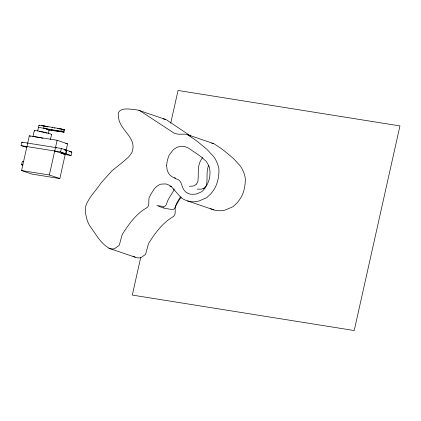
<?xml version="1.0" encoding="UTF-8"?>
<svg xmlns="http://www.w3.org/2000/svg" width="421" height="421" viewBox="0 0 421 421"><rect width="100%" height="100%" fill="white"/><g stroke="black" fill="none" stroke-linecap="round" stroke-linejoin="round"><path stroke-width="0.63" d="M27.018 147.476L21.05 145.619L21.824 142.151L61.361 148.471L66.344 150.171L65.571 153.639L61.213 152.912L66.071 153.807L71.054 155.507L71.833 152.039L66.844 150.339L64.971 150.087M22.792 165.121L21.603 164.716L22.376 161.248L23.66 161.453M54.714 150.997L65.181 154.57L59.824 178.557L32.033 174.115L21.56 170.547L29.323 135.825L57.114 140.267L67.581 143.84L66.092 150.497M32.933 136.772L34.296 130.678M37.685 130.868L38.943 125.242M44.168 125.968L43.647 128.284L61.156 131.31L64.192 132.226L48.825 130.052M48.268 133.846L49.131 129.989M50.441 139.467L51.536 134.588M59.824 178.557L49.352 174.989L57.114 140.267M60.924 131.263L61.44 128.947L64.708 129.91L64.208 129.889M62.887 131.736L63.403 129.421M63.908 132.083L64.424 129.768M65.571 153.639L60.587 151.939L61.361 148.471M61.482 153.028L61.624 152.376M66.071 153.807L66.844 150.339M140.767 257.231L132.305 295.074L354.214 330.538L399.95 125.926L178.041 90.462L170.731 123.174M180.625 196.812L179.488 198.48A46.805 37.301 -71.2 0 0 178.446 200.101L177.088 202.501A14.546 11.593 -71.2 0 0 176.541 203.69L175.115 207.521L174.257 208.795A2.494 1.989 -71.2 0 1 173.605 209.242L171.331 209.395L164.911 208.374M202.622 157.586L201.675 158.901A17.945 14.303 -71.2 0 0 200.58 160.78L200.001 161.99A12.956 10.325 -71.2 0 0 199.496 163.316C197.391 169.253 198.886 175.652 197.775 181.698A4.952 3.947 -71.2 0 1 197.281 182.819L196.139 184.351M50.941 129.879L52.441 130.205M59.561 128.852L60.645 129.036M52.414 130.215L50.946 129.884M58.487 131.189L57.014 130.847L58.514 131.173M61.666 129.163L62.976 129.452M189.324 186.245L192.671 186.171L195.228 185.124A6.094 4.857 -71.2 0 0 196.139 184.351M211.652 143.072L214.21 143.887L220.162 147.834A281.396 224.272 -71.2 0 1 224.404 150.96L233.502 158.528L240.27 165.942A37.322 29.744 -71.2 0 1 242.012 168.71L243.922 172.826L244.896 176.12A18.071 14.403 -71.2 0 1 245.322 179.451C245.29 186.54 243.727 193.897 239.528 199.743A35.801 28.533 -71.2 0 1 237.07 202.943L232.955 206.732L225.519 209.911A28.091 22.392 -71.2 0 1 222.967 210.5A29.275 23.334 -71.2 0 1 216.594 210.526L214.768 210.147A34.932 27.839 -71.2 0 1 212.168 209.321L210.595 208.632M197.265 189.14L201.454 189.166L204.017 188.124A6.094 4.857 -71.2 0 0 204.922 187.345L206.069 185.814A4.952 3.947 -71.2 0 0 206.558 184.693C207.669 178.646 206.174 172.247 208.279 166.316A12.956 10.325 -71.2 0 1 208.611 165.411M65.644 143.529L67.581 143.84M64.387 149.855L66.344 150.171M69.481 151.665L71.833 152.039M21.05 145.619L60.587 151.939M63.892 154.36L71.054 155.507M21.603 164.716L22.887 164.921M21.56 170.547L49.352 174.989M156.954 205.527L162.543 206.401L164.816 206.248A2.494 1.989 -71.2 0 0 165.469 205.801L166.332 204.527L167.758 200.691A14.546 11.593 -71.2 0 1 168.305 199.507L169.663 197.107A46.805 37.301 -71.2 0 1 170.705 195.486L173.889 190.287A4.242 3.384 -71.2 0 0 174.005 189.534L174.02 189.04A2.652 2.11 -71.2 0 0 173.994 188.761M61.44 128.947L41.521 125.511L43.368 126.142M62.587 129.458L61.724 129.247M52.025 127.621L52.672 127.773M163.111 118.801L164.622 119.154A17.535 13.977 -71.2 0 1 166.621 119.943L190.834 136.115M58.251 128.621L57.719 128.61M60.114 129.036L59.603 128.884M54.498 128.047L54.962 128.195M138.967 110.391L165.316 119.375M187.266 134.599L193.807 138.851A281.396 224.272 -71.2 0 1 198.049 141.977L207.148 149.539L213.915 156.959A37.322 29.744 -71.2 0 1 215.657 159.722L217.568 163.843L218.546 167.137A18.071 14.403 -71.2 0 1 218.967 170.463C218.936 177.557 217.373 184.914 213.179 190.76A35.801 28.533 -71.2 0 1 210.721 193.955L206.6 197.744L199.17 200.928A28.091 22.392 -71.2 0 1 196.612 201.512A29.275 23.334 -71.2 0 1 190.239 201.538L188.419 201.164A34.932 27.839 -71.2 0 1 185.819 200.333L182.83 198.87A23.544 18.766 -71.2 0 1 180.967 197.533L171.247 186.545A17.608 14.035 -71.2 0 0 169.489 185.329L167.105 184.319A20.282 16.161 -71.2 0 0 165.39 183.919L160.922 184.14A11.83 9.425 -71.2 0 0 159.17 184.835L157.001 186.245A16.972 13.525 -71.2 0 0 154.133 189.097L151.265 193.571A37.074 29.549 -71.2 0 0 150.292 195.528C146.787 199.501 151.449 206.09 145.582 208.495C135.662 214.494 128.521 224.525 122.458 234.15A16.33 13.014 -71.2 0 0 121.816 235.802L119.401 244.78A3.168 2.521 -71.2 0 1 118.817 245.706L114.654 248.579A7.841 6.252 -71.2 0 1 113.233 248.932L111.365 248.89A19.992 15.935 -71.2 0 1 109.87 248.579C100.693 243.996 95.656 233.555 89.599 225.64A37.822 30.144 -71.2 0 1 88.178 222.73A46.863 37.353 -71.2 0 1 87.084 219.909L85.484 213.342L85.421 208.106A13.125 10.457 -71.2 0 1 85.9 205.716C88.81 197.402 95.546 191.187 100.345 183.956A100.819 80.353 -71.2 0 1 102.314 181.472L112.033 170.737L119.332 164.864A195.491 155.807 -71.2 0 0 122.458 162.395L128.552 157.065L131.599 153.028A8.515 6.783 -71.2 0 0 132.257 151.481C136.783 138.009 120.943 130.763 118.764 118.975A23.166 18.461 -71.2 0 1 118.443 116.191C116.701 108.923 125.395 108.444 130.336 109.192A152.034 121.169 -71.2 0 1 133.294 109.386L138.267 110.165A17.535 13.977 -71.2 0 1 140.267 110.955L173.657 132.868A20.65 16.456 -71.2 0 0 175.589 133.589C179.367 135.13 183.519 133.299 187.266 134.599L213.615 143.587M29.323 135.825L30.486 136.225M55.488 147.529L56.719 147.95M21.824 142.151L22.934 142.53M187.524 200.917L213.879 209.905M158.443 206.211L164.301 208.206L163.559 207.616M108.829 248.237L136.225 257.568A19.992 15.935 -71.2 0 0 137.72 257.878L139.588 257.92A7.841 6.252 -71.2 0 0 141.003 257.563L145.171 254.694A3.168 2.521 -71.2 0 0 145.755 253.763L148.171 244.79A16.33 13.014 -71.2 0 1 148.808 243.138C154.97 233.366 162.227 223.193 172.373 217.199C177.709 214.621 173.12 208.348 176.646 204.511A37.074 29.549 -71.2 0 1 177.62 202.559L180.483 198.086A16.972 13.525 -71.2 0 1 181.262 197.181M135.183 257.226L133.104 256.115M203.506 188.15L204.938 188.845M174.668 177.362L175.378 178.136M169.858 186.377A22.218 17.708 -71.2 0 1 170.221 186.419L170.584 186.471A27.633 22.024 -71.2 0 1 171.573 186.645M39.037 131.452A5.494 0.453 12.6 0 1 46.963 133.225M38.737 127.816A5.494 0.453 12.6 0 1 43.979 128.358A5.494 0.453 12.6 0 1 48.668 130.052M39.448 125.579A5.494 0.453 12.6 0 1 41.19 125.395A5.494 0.453 12.6 0 1 48.057 126.963M33.848 136.683A8.841 0.726 12.6 0 1 42.926 138.299M34.796 131.084A8.841 0.726 12.6 0 1 42.553 131.81A8.841 0.726 12.6 0 1 51.251 134.673M44.789 128.268A3.626 0.295 12.6 0 1 46.431 129.136M166.653 165.453L166.99 169.074A16.103 12.835 -71.2 0 0 167.658 171.342C169.226 176.431 174.594 178.02 178.867 180.046A7.136 5.689 -71.2 0 1 179.609 180.677C182.235 183.756 181.967 188.413 185.008 191.266A13.083 10.425 -71.2 0 0 186.487 192.529L188.761 193.702A20.061 15.987 -71.2 0 0 190.492 194.228L195.007 194.239A29.975 23.892 -71.2 0 0 197.149 193.734L201.454 191.834A11.546 9.204 -71.2 0 0 203.185 190.424L206.511 185.84A26.191 20.876 -71.2 0 0 207.716 183.456L209.211 179.383A17.687 14.093 -71.2 0 0 209.742 176.894L210.005 173.352A25.207 20.092 -71.2 0 0 209.884 170.642L209.358 167.463A15.103 12.041 -71.2 0 0 208.742 165.59L206.153 161.317L201.191 156.87A105.076 83.742 -71.2 0 0 197.902 154.496L188.729 148.287A19.987 15.93 -71.2 0 0 187.145 147.461A20.792 16.572 -71.2 0 0 184.493 146.613L183.982 146.519A18.503 14.746 -71.2 0 0 180.704 146.429A19.398 15.456 -71.2 0 0 179.862 146.545L178.651 146.808A14.419 11.493 -71.2 0 0 177.094 147.361L176.704 147.539A15.761 12.562 -71.2 0 0 174.794 148.645L174.084 149.166A12.867 10.257 -71.2 0 0 173.099 150.023L169.4 154.791A12.341 9.836 -71.2 0 0 168.489 156.738L167.39 160.469A34.369 27.391 -71.2 0 0 166.948 162.685L166.653 165.453M52.988 130.184L54.462 130.526L53.046 130.184M55.014 130.51L56.488 130.852L55.014 130.51M59.066 131.157L60.54 131.499L59.093 131.157M61.092 131.478L62.566 131.82L61.113 131.478"/></g></svg>
